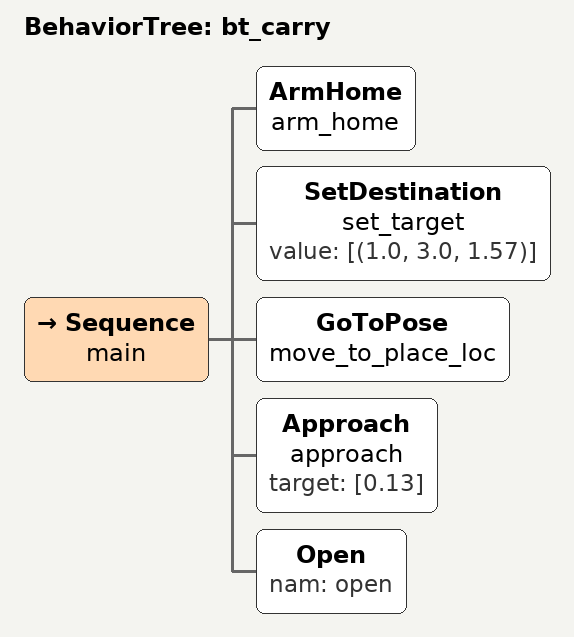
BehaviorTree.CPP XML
<root>
    <BehaviorTree ID="bt_carry">
    <Sequence name="main">
        <ArmHome name="arm_home" />
        <SetDestination name="set_target" value="[(1.0, 3.0, 1.57)]" />
        <GoToPose name="move_to_place_loc"/>
        <Approach name="approach" target="[0.13]" />
        <Open nam="open"/>
    </Sequence>
    </BehaviorTree>
</root>
